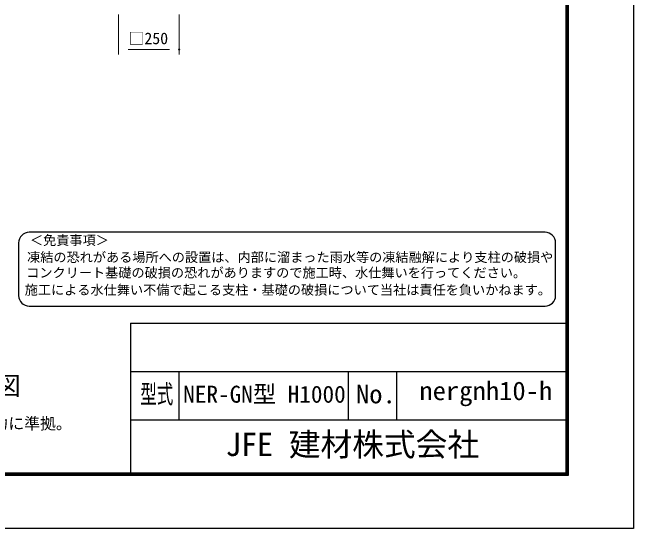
# Model space of a CAD drawing. Units: millimetres, scale not verified. Extents: x -4200 to 4200, y -2970 to 2970.
# Drawn here: x 1632 to 4200, y -2970 to -834 of the extents above; entities that cross this region are included whole.
import ezdxf
from ezdxf.enums import TextEntityAlignment as Align

# ---------------------------------------------------------------- set-up
doc = ezdxf.new("R2010")
doc.units = ezdxf.units.MM
doc.header["$LTSCALE"] = 10
doc.header["$PDMODE"] = 32
doc.header["$PDSIZE"] = 5
for name, color, linetype, lineweight in [('0-5_D-STR-DIM', 7, 'Continuous', 13), ('0-8_D-STR-TXT', 7, 'Continuous', 13), ('0-A_D-TTL', 7, 'Continuous', 25), ('0-B_D-TTL-TXT', 7, 'Continuous', 25)]:
    doc.layers.add(name, color=color, linetype=linetype, lineweight=lineweight)
doc.layers.add('0-7_Defpoints', color=6, linetype='Continuous')
doc.styles.add('ＭＳ ゴシック', font='')
doc.styles.get('ＭＳ ゴシック').set_extended_font_data('MS Gothic')

msp = doc.modelspace()

# ---------------------------------------------------------------- linework, layer by layer
at = {"layer": '0-5_D-STR-DIM'}
for p, q in [((2070.73, -842.32), (2070.73, -1007.31)), ((2320.73, -842.32), (2320.73, -1007.31)), ((2110.73, -987.31), (2280.73, -987.31))]:
    msp.add_line(p, q, dxfattribs=at)
at = {"layer": '0-7_Defpoints'}
msp.add_point((2320.73, -987.31), dxfattribs=at)
at = {"layer": '0-A_D-TTL'}
for p, q in [((2120, -2120), (2120, -2740)), ((2120, -2120), (3920, -2120)), ((2120, -2320), (3920, -2320)), ((2320, -2320), (2320, -2520)), ((3020, -2320), (3020, -2520)), ((3220, -2320), (3220, -2520)), ((2120, -2520), (3920, -2520))]:
    msp.add_line(p, q, dxfattribs=at)
at = {"layer": '0-A_D-TTL', "color": 2}
msp.add_lwpolyline([(-4200, 2970), (4200, 2970), (4200, -2970), (-4200, -2970)], close=True, dxfattribs=at)
at = {"layer": '0-A_D-TTL'}
for points in [[(-3930, 2750), (3930, 2750), (3930, -2750), (-3930, -2750)], [(-3927.5, 2747.5), (3927.5, 2747.5), (3927.5, -2747.5), (-3927.5, -2747.5)], [(-3925, 2745), (3925, 2745), (3925, -2745), (-3925, -2745)], [(-3922.5, 2742.5), (3922.5, 2742.5), (3922.5, -2742.5), (-3922.5, -2742.5)], [(-3920, 2740), (3920, 2740), (3920, -2740), (-3920, -2740)]]:
    msp.add_lwpolyline(points, close=True, dxfattribs=at)
at = {"layer": '0-B_D-TTL-TXT', "color": 2}
for p, q in [((3833.95, -1743.79), (1700.72, -1743.79)), ((1657.11, -1787.4), (1657.11, -2005.47)), ((3877.57, -2005.47), (3877.57, -1787.4)), ((1700.72, -2049.09), (3833.95, -2049.09))]:
    msp.add_line(p, q, dxfattribs=at)
for centre, start, end in [((1700.72, -1787.4), 90, 180), ((3833.95, -1787.4), 0, 90), ((1700.72, -2005.47), 180, 270), ((3833.95, -2005.47), 270, 0)]:
    msp.add_arc(centre, 43.62, start, end, dxfattribs=at)

# ---------------------------------------------------------------- texts
at = {"layer": '0-5_D-STR-DIM', "style": 'ＭＳ ゴシック'}
msp.add_text('□250', height=48.09, dxfattribs=at).set_placement((2111.58, -979.56), align=Align.BOTTOM_LEFT)
at = {"layer": '0-8_D-STR-TXT', "style": 'ＭＳ ゴシック'}
msp.add_text('（設計条件）風荷重：昭和57年改正 建築基準法・同施行令に基づく風圧力に準拠。', height=48.09, dxfattribs=at).set_placement((-582.45, -2573.6), align=Align.BOTTOM_LEFT)
at = {"layer": '0-B_D-TTL-TXT', "style": 'ＭＳ ゴシック'}
for s, height, p in [('＜免責事項＞ \u3000\u3000', 39.88, (1703.96, -1808.49)), ('凍結の恐れがある場所への設置は、内部に溜まった雨水等の凍結融解により支柱の破損や', 39.88, (1692.16, -1878.71)), ('コンクリート基礎の破損の恐れがありますので施工時、水仕舞いを行ってください。', 39.88, (1688.57, -1942.76)), ('施工による水仕舞い不備で起こる支柱・基礎の破損について当社は責任を負いかねます。 ', 39.88, (1682.48, -2013.84)), ('両開き施錠詳細図', 76.98, (826.15, -2440)), ('NER-GN型 H1000', 70.53, (2337.8, -2470.24)), ('JFE 建材株式会社', 96.19, (2512.38, -2698.5))]:
    msp.add_text(s, height=height, dxfattribs=at).set_placement(p, align=Align.BOTTOM_LEFT)
for s, width, p in [('nergnh10-h', 1.05, (3314, -2461.47)), ('型式', 0.65, (2160.27, -2474.8)), ('No.', 1.05, (3052, -2474.8))]:
    msp.add_text(s, height=76.98, dxfattribs=dict(at, width=width)).set_placement(p, align=Align.BOTTOM_LEFT)

doc.saveas('drawing.dxf')
